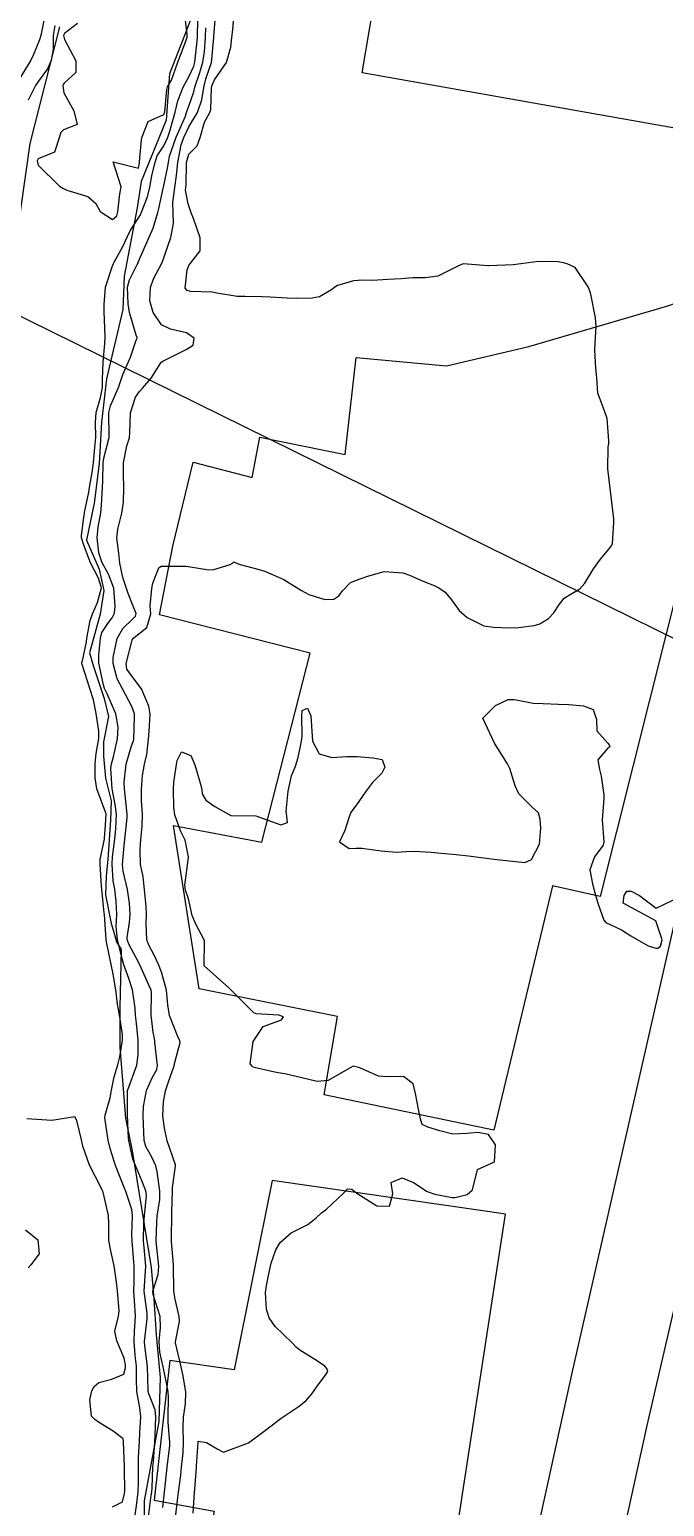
# Model space of a CAD drawing. Header units: metres. Extents: x 292545 to 299085, y 7450245 to 7463078.
# Drawn here: x 296694.6 to 296745.2, y 7460534.3 to 7460652 of the extents above; entities that cross this region are included whole.
import ezdxf

# ---------------------------------------------------------------- set-up
doc = ezdxf.new("R2010")
doc.units = ezdxf.units.M
doc.linetypes.add('CONTINUO', pattern=[0])
for name, color, linetype in [('Curvas de Nivel 1m', 11, 'Continuous'), ('Curvas de Nivel 5m', 15, 'Continuous'), ('Edificações', 30, 'Continuous'), ('Hidrografia', 140, 'Continuous'), ('TEXTO', 45, 'Continuous'), ('Vias Primárias', 230, 'Continuous')]:
    doc.layers.add(name, color=color, linetype=linetype)

msp = doc.modelspace()

# ---------------------------------------------------------------- linework, layer by layer
at = {"layer": 'Curvas de Nivel 1m', "flags": 128}
for points, elevation in [([(296695.79, 7460653.17), (296695.46, 7460651.58), (296695.44, 7460651.5), (296695.36, 7460651.22), (296694.88, 7460650.05), (296694.66, 7460649.59), (296693.62, 7460647.91)], 654), ([(296698.38, 7460652.53), (296697.36, 7460651.72), (296697.29, 7460651.63), (296697.28, 7460651.56), (296697.35, 7460651.26), (296698.24, 7460649.55), (296698.26, 7460648.61), (296697.32, 7460647.78), (296697.23, 7460647.65), (296697.21, 7460647.56), (296697.3, 7460647), (296698.09, 7460645.55), (296698.35, 7460644.47), (296697.27, 7460644.04), (296697.03, 7460643.8), (296696.98, 7460643.56), (296696.55, 7460642.26), (296695.24, 7460641.74), (296695.17, 7460641.58), (296695.24, 7460641.24), (296696.96, 7460639.56), (296697.21, 7460639.39), (296697.52, 7460639.25), (296699.2, 7460638.74), (296699.85, 7460638.18), (296700.18, 7460637.53), (296701.18, 7460636.91), (296701.51, 7460637.19), (296701.6, 7460637.51), (296701.75, 7460638.96), (296701.87, 7460639.5), (296701.24, 7460641.51), (296703.24, 7460640.99), (296703.32, 7460641.41), (296703.32, 7460641.49), (296703.49, 7460643.25), (296703.53, 7460643.49), (296704.03, 7460644.72), (296705.28, 7460645.27), (296705.35, 7460645.47), (296705.51, 7460647.27), (296705.57, 7460647.47), (296705.87, 7460648.01), (296706.38, 7460649.45), (296707.03, 7460651.12), (296707.13, 7460651.44), (296707.13, 7460651.67), (296706.92, 7460653.44)], 652), ([(296702.96, 7460533.49), (296703.09, 7460534.37), (296703.21, 7460535.49), (296703.24, 7460536.24), (296703.24, 7460537.49), (296703.26, 7460538.24), (296703.32, 7460539.49), (296703.35, 7460540.18), (296703.43, 7460541.49), (296703.35, 7460542.19), (296703.12, 7460543.49), (296703.09, 7460544.49), (296703.09, 7460545.49), (296702.99, 7460546.36), (296702.9, 7460547.49), (296702.93, 7460548.28), (296703, 7460549.49), (296702.94, 7460550.71), (296702.89, 7460551.49), (296702.9, 7460552.21), (296702.91, 7460553.49), (296702.85, 7460554.15), (296702.74, 7460555.49), (296702.73, 7460555.99), (296702.77, 7460557.49), (296702.73, 7460557.98), (296702.26, 7460559.35), (296702.2, 7460559.5), (296702.15, 7460559.62), (296701.42, 7460561.51), (296700.98, 7460562.84), (296700.82, 7460563.51), (296700.56, 7460565.29), (296700.58, 7460565.52), (296700.99, 7460566.88), (296701.1, 7460567.51), (296701.32, 7460568.57), (296701.6, 7460569.51), (296701.75, 7460570.15), (296701.97, 7460571.5), (296701.98, 7460571.94), (296701.74, 7460573.51), (296701.58, 7460574.37), (296701.43, 7460575.51), (296701.23, 7460576.76), (296701.06, 7460577.51), (296700.69, 7460579.32), (296700.67, 7460579.52), (296700.53, 7460581.51), (296700.52, 7460581.61), (296700.33, 7460583.52), (296700.31, 7460583.76), (296700.18, 7460585.52), (296700.19, 7460585.91), (296700.53, 7460587.52), (296700.54, 7460587.58), (296700.61, 7460588.62), (296700.66, 7460589.52), (296700.66, 7460589.55), (296700.62, 7460589.66), (296699.93, 7460591.53), (296699.79, 7460592.39), (296699.78, 7460593.53), (296699.86, 7460594.35), (296700.09, 7460595.53), (296700.09, 7460596.13), (296699.86, 7460597.53), (296699.65, 7460598.61), (296699.37, 7460599.53), (296698.76, 7460601.42), (296698.72, 7460601.54), (296698.72, 7460601.58), (296698.77, 7460601.73), (296699.1, 7460603.23), (296699.14, 7460603.54), (296699.4, 7460604.94), (296699.61, 7460605.53), (296699.98, 7460606.37), (296700.31, 7460607.53), (296700.07, 7460608.3), (296699.42, 7460609.53), (296698.88, 7460610.95), (296698.71, 7460611.54), (296698.7, 7460611.72), (296698.9, 7460613.14), (296698.95, 7460613.5), (296698.95, 7460613.54), (296699.28, 7460615.18), (296699.35, 7460615.54), (296699.59, 7460616.89), (296699.65, 7460617.53), (296699.77, 7460618.73), (296699.85, 7460619.53), (296699.81, 7460620.71), (296699.86, 7460621.53), (296700.21, 7460622.71), (296700.37, 7460623.52), (296700.37, 7460624.18), (296700.42, 7460625.52), (296700.56, 7460627.01), (296700.58, 7460627.52), (296700.53, 7460628.96), (296700.51, 7460629.52), (296700.5, 7460630.12), (296700.62, 7460631.52), (296701.14, 7460633.14), (296701.25, 7460633.4), (296701.3, 7460633.51), (296701.97, 7460634.69), (296702.34, 7460635.5), (296702.62, 7460636.04), (296703.18, 7460636.89), (296703.4, 7460637.27), (296703.5, 7460637.49), (296703.97, 7460638.71), (296704.16, 7460639.48), (296704.32, 7460640.38), (296704.57, 7460641.48), (296704.75, 7460641.97), (296705.26, 7460642.76), (296705.58, 7460643.47), (296705.76, 7460643.95), (296706.17, 7460645.46), (296706.38, 7460646.37), (296706.82, 7460647.45), (296707.32, 7460648.37), (296707.65, 7460649.12), (296707.73, 7460649.44), (296707.91, 7460650.87), (296707.95, 7460651.43), (296707.97, 7460652.84)], 653), ([(296706.2, 7460533.45), (296706.38, 7460535.04), (296706.43, 7460535.45), (296706.62, 7460536.82), (296706.69, 7460537.44), (296706.82, 7460538.63), (296706.85, 7460539.44), (296706.81, 7460540.68), (296706.85, 7460541.44), (296707, 7460542.51), (296707.02, 7460543.44), (296706.81, 7460544.73), (296706.65, 7460545.44), (296706.2, 7460547.37), (296706.19, 7460547.45), (296706.52, 7460549.07), (296706.49, 7460549.45), (296706.16, 7460550.84), (296706.07, 7460551.45), (296706.06, 7460551.57), (296706.05, 7460553.45), (296706.04, 7460553.61), (296705.88, 7460555.45), (296705.87, 7460555.8), (296705.9, 7460557.45), (296705.91, 7460557.78), (296705.96, 7460559.45), (296705.97, 7460559.75), (296706.2, 7460561.45), (296706.19, 7460561.55), (296705.54, 7460563.46), (296705.31, 7460564.47), (296705.2, 7460565.46), (296705.23, 7460566.58), (296705.4, 7460567.46), (296705.65, 7460568.17), (296706.09, 7460569.45), (296706.14, 7460569.7), (296706.4, 7460570.73), (296706.58, 7460571.27), (296706.54, 7460571.45), (296706.41, 7460571.71), (296705.71, 7460573.46), (296705.6, 7460574.3), (296705.48, 7460575.46), (296705.1, 7460576.84), (296704.87, 7460577.47), (296704.49, 7460578.27), (296704.07, 7460579.05), (296703.91, 7460579.48), (296703.85, 7460580.82), (296703.89, 7460581.48), (296703.85, 7460582.16), (296703.73, 7460583.48), (296703.61, 7460584.53), (296703.41, 7460585.48), (296703.38, 7460586.69), (296703.44, 7460587.48), (296703.55, 7460588.54), (296703.56, 7460589.48), (296703.49, 7460590.62), (296703.49, 7460591.48), (296703.56, 7460592.58), (296703.72, 7460593.48), (296703.91, 7460594.25), (296704.05, 7460595.48), (296704.1, 7460596.08), (296704.19, 7460597.48), (296704.08, 7460598.12), (296703.48, 7460599.48), (296702.75, 7460600.48), (296702.33, 7460601.07), (296702.27, 7460601.5), (296702.77, 7460603.48), (296703.91, 7460604.37), (296704.22, 7460605.48), (296704.19, 7460606.1), (296704.3, 7460607.48), (296704.4, 7460607.91), (296704.86, 7460609.14), (296705.05, 7460609.28), (296706.86, 7460609.28), (296707.05, 7460609.26), (296708.86, 7460608.98), (296709.27, 7460609), (296710.56, 7460609.4), (296710.75, 7460609.52), (296710.86, 7460609.61), (296711.01, 7460609.54), (296711.36, 7460609.39), (296712.86, 7460609), (296713.38, 7460608.84), (296714.85, 7460608.2), (296716.25, 7460607.34), (296716.83, 7460607.01), (296718.12, 7460606.6), (296718.83, 7460606.63), (296719.22, 7460606.9), (296719.51, 7460607.29), (296720.16, 7460607.97), (296720.84, 7460608.22), (296721.62, 7460608.5), (296722.85, 7460608.85), (296724.34, 7460608.73), (296724.85, 7460608.55), (296726.01, 7460608.05), (296726.84, 7460607.72), (296727.19, 7460607.55), (296727.71, 7460607.2), (296728.22, 7460606.58), (296728.82, 7460605.74), (296729.45, 7460605.17), (296730.8, 7460604.51), (296731.55, 7460604.4), (296732.8, 7460604.36), (296733.55, 7460604.38), (296734.8, 7460604.55), (296735.25, 7460604.66), (296735.94, 7460605.1), (296736.37, 7460605.54), (296736.82, 7460606.24), (296737.2, 7460606.72), (296737.81, 7460607.08), (296738.45, 7460607.46), (296738.84, 7460607.91), (296739.55, 7460609.06), (296740.1, 7460609.82), (296740.88, 7460610.79), (296740.99, 7460610.93), (296741.05, 7460611.04), (296741.16, 7460612.78), (296741.15, 7460613.04), (296740.92, 7460615.04), (296740.69, 7460617.04), (296740.7, 7460618.78), (296740.75, 7460619.04), (296740.77, 7460619.25), (296740.62, 7460621.04), (296740.41, 7460621.65), (296739.88, 7460623.05), (296739.8, 7460624.29), (296739.72, 7460625.05), (296739.64, 7460626.48), (296739.68, 7460627.05), (296739.75, 7460628.38), (296739.7, 7460629.05), (296739.35, 7460630.82), (296739.29, 7460631.06), (296739.12, 7460631.54), (296738.07, 7460633.08), (296737.44, 7460633.38), (296737.15, 7460633.45), (296736.72, 7460633.52), (296735.15, 7460633.56), (296734.75, 7460633.51), (296733.14, 7460633.3), (296731.18, 7460633.2), (296731.14, 7460633.2), (296731.1, 7460633.21), (296729.14, 7460633.37), (296728.72, 7460633.19), (296727.13, 7460632.38), (296726.1, 7460632.25), (296725.13, 7460632.26), (296724.19, 7460632.18), (296723.13, 7460632.11), (296721.91, 7460632.05), (296721.13, 7460632.06), (296720.4, 7460632.01), (296719.13, 7460631.63), (296718.9, 7460631.52), (296718.65, 7460631.3), (296717.69, 7460630.74), (296717.11, 7460630.64), (296715.84, 7460630.61), (296715.11, 7460630.64), (296713.76, 7460630.72), (296713.11, 7460630.74), (296711.75, 7460630.76), (296711.11, 7460630.77), (296709.49, 7460631.04), (296709.12, 7460631.1), (296707.4, 7460631.16), (296707.12, 7460631.23), (296706.96, 7460631.44), (296707.14, 7460632.9), (296707.28, 7460633.3), (296707.43, 7460633.44), (296708.18, 7460634.4), (296708.17, 7460635.43), (296707.63, 7460636.99), (296707.44, 7460637.44), (296707.2, 7460638.15), (296707.01, 7460639.25), (296707.03, 7460639.44), (296707.04, 7460639.62), (296707.08, 7460641.44), (296707.25, 7460642.12), (296707.93, 7460642.76), (296708.17, 7460643.43), (296708.52, 7460644.67), (296708.95, 7460645.42), (296709.03, 7460645.68), (296709.08, 7460647.42), (296709.12, 7460647.62), (296709.32, 7460648.03), (296710.26, 7460649.41), (296710.6, 7460650.65), (296710.69, 7460651.4), (296710.76, 7460652.01), (296710.88, 7460653.4)], 656), ([(296696.57, 7460652.36), (296696.45, 7460651.57), (296696.44, 7460650.48), (296696.28, 7460649.57), (296695.98, 7460648.92), (296695.32, 7460648.02), (296695.03, 7460647.58), (296694.46, 7460646.42)], 653), ([(296704.05, 7460533.48), (296704.26, 7460535.19), (296704.3, 7460535.48), (296704.33, 7460535.81), (296704.4, 7460537.47), (296704.44, 7460537.9), (296704.55, 7460539.47), (296704.57, 7460540.01), (296704.64, 7460541.47), (296704.59, 7460542.01), (296704.07, 7460543.31), (296704.01, 7460543.48), (296704.01, 7460543.55), (296703.96, 7460545.47), (296703.75, 7460547.11), (296703.74, 7460547.48), (296703.93, 7460549.27), (296703.95, 7460549.47), (296703.93, 7460549.69), (296703.71, 7460551.48), (296703.81, 7460553.1), (296703.83, 7460553.48), (296703.69, 7460554.96), (296703.66, 7460555.48), (296703.68, 7460556.92), (296703.72, 7460557.48), (296703.88, 7460559.1), (296703.84, 7460559.48), (296703.53, 7460560.22), (296703, 7460561.49), (296702.81, 7460562), (296702.47, 7460563.5), (296702.46, 7460563.64), (296702.38, 7460565.5), (296702.37, 7460567.49), (296702.39, 7460567.52), (296703.12, 7460569.49), (296703.23, 7460570.32), (296703.21, 7460571.49), (296703.08, 7460572.83), (296703.01, 7460573.49), (296702.98, 7460574.03), (296702.77, 7460575.5), (296702.47, 7460576.4), (296702.08, 7460577.5), (296701.92, 7460578.08), (296701.57, 7460579.51), (296701.48, 7460580.54), (296701.51, 7460581.51), (296701.48, 7460582.57), (296701.35, 7460583.51), (296701.24, 7460584.19), (296701.15, 7460585.51), (296701.18, 7460586.11), (296701.36, 7460587.51), (296701.44, 7460588.34), (296701.49, 7460589.51), (296701.39, 7460590.27), (296701.15, 7460591.51), (296701.05, 7460593.13), (296701.1, 7460593.51), (296701.25, 7460594.08), (296701.58, 7460595.51), (296701.64, 7460596.44), (296701.43, 7460597.51), (296700.74, 7460599.1), (296700.55, 7460599.52), (296700.45, 7460599.82), (296700.09, 7460601.53), (296700.09, 7460602.21), (296700.21, 7460603.53), (296700.32, 7460603.99), (296700.8, 7460604.71), (296701.16, 7460605.16), (296701.34, 7460605.51), (296701.38, 7460606.07), (296701.29, 7460607.51), (296700.85, 7460608.63), (296700.35, 7460609.53), (296700.08, 7460610.32), (296699.96, 7460611.53), (296700.03, 7460612.39), (296700.24, 7460613.53), (296700.31, 7460614.13), (296700.37, 7460615.53), (296700.4, 7460616.07), (296700.44, 7460617.53), (296700.5, 7460617.98), (296700.91, 7460619.52), (296700.92, 7460619.58), (296700.87, 7460621.52), (296701.01, 7460622.05), (296701.66, 7460623.5), (296702, 7460624.54), (296702.42, 7460625.5), (296702.61, 7460625.94), (296703.07, 7460627.27), (296703.13, 7460627.43), (296703.13, 7460627.49), (296703.07, 7460627.69), (296702.54, 7460629.5), (296702.42, 7460630.18), (296702.37, 7460631.5), (296702.52, 7460632.1), (296703.14, 7460633.31), (296703.21, 7460633.43), (296703.23, 7460633.49), (296703.8, 7460634.84), (296704.1, 7460635.48), (296704.43, 7460636.22), (296704.8, 7460637.47), (296704.87, 7460637.79), (296705.21, 7460639.36), (296705.23, 7460639.47), (296705.58, 7460641.12), (296705.63, 7460641.46), (296705.73, 7460641.95), (296706.26, 7460643.46), (296706.99, 7460645.15), (296707.09, 7460645.44), (296707.13, 7460645.6), (296707.29, 7460646.02), (296707.65, 7460647.09), (296707.75, 7460647.44), (296708.13, 7460648.62), (296708.38, 7460649.43), (296708.51, 7460650.26), (296708.59, 7460651.43), (296708.62, 7460652.17)], 654), ([(296707.6, 7460533.79), (296707.71, 7460535.43), (296707.73, 7460535.69), (296707.87, 7460537.43), (296707.88, 7460537.56), (296708, 7460539.43), (296708, 7460539.45), (296708.02, 7460539.53), (296708.66, 7460539.42), (296709.52, 7460538.91), (296710.02, 7460538.64), (296712.02, 7460539.38), (296713.16, 7460540.24), (296714.05, 7460540.91), (296714.3, 7460541.11), (296714.64, 7460541.35), (296716.06, 7460542.31), (296716.63, 7460542.76), (296717.09, 7460543.32), (296717.49, 7460543.9), (296718.09, 7460544.68), (296718.34, 7460545.07), (296718.27, 7460545.31), (296718.1, 7460545.49), (296717.52, 7460545.9), (296716.12, 7460546.79), (296715.82, 7460547.03), (296715.53, 7460547.34), (296714.8, 7460548.02), (296714.14, 7460548.66), (296713.67, 7460549.36), (296713.47, 7460550.05), (296713.39, 7460551.37), (296713.48, 7460552.06), (296713.76, 7460553.36), (296713.84, 7460553.72), (296714.21, 7460554.78), (296714.55, 7460555.36), (296715.43, 7460556.13), (296716.23, 7460556.52), (296716.76, 7460556.8), (296717.43, 7460557.32), (296717.84, 7460557.72), (296718.25, 7460558.02), (296719.6, 7460559.29), (296719.91, 7460559.65), (296720.27, 7460559.6), (296720.65, 7460559.28), (296722.25, 7460558.27), (296723.26, 7460558.25), (296723.53, 7460559.25), (296723.4, 7460560.13), (296724.28, 7460560.52), (296725.19, 7460560.14), (296726.27, 7460559.43), (296726.88, 7460559.2), (296728.26, 7460558.95), (296728.5, 7460558.95), (296729.46, 7460559.18), (296729.89, 7460559.55), (296730.28, 7460561.17), (296731.64, 7460561.8), (296731.72, 7460563.15), (296731.15, 7460563.98), (296730.32, 7460564.14), (296729.44, 7460564.06), (296728.32, 7460563.99), (296727.27, 7460564.25), (296726.33, 7460564.55), (296725.88, 7460564.77), (296725.73, 7460565.22), (296725.58, 7460565.99), (296725.35, 7460567.23), (296725.15, 7460568), (296724.38, 7460568.6), (296723.07, 7460568.56), (296722.38, 7460568.61), (296720.9, 7460569.27), (296720.38, 7460569.41), (296720.14, 7460569.28), (296718.37, 7460568.28), (296717.51, 7460568.19), (296716.37, 7460568.45), (296714.91, 7460568.81), (296714.38, 7460568.89), (296713.98, 7460568.95), (296712.38, 7460569.34), (296712.33, 7460569.38), (296712.16, 7460569.61), (296712.4, 7460571.38), (296713.2, 7460572.58), (296714.43, 7460573.03), (296714.65, 7460573.12), (296714.81, 7460573.35), (296714.43, 7460573.48), (296712.63, 7460573.58), (296712.44, 7460573.67), (296710.71, 7460575.4), (296710.46, 7460575.66), (296708.48, 7460577.42), (296708.5, 7460579.42), (296707.81, 7460580.73), (296707.54, 7460581.43), (296707.23, 7460582.75), (296707.01, 7460583.44), (296706.95, 7460583.84), (296707.15, 7460585.44), (296707.23, 7460586.09), (296706.98, 7460587.44), (296706.6, 7460588.17), (296706.14, 7460589.45), (296706.07, 7460590.02), (296706.03, 7460591.46), (296706.06, 7460592.05), (296706.27, 7460593.45), (296706.34, 7460593.79), (296706.68, 7460594.48), (296707.42, 7460594.18), (296707.73, 7460593.43), (296708.19, 7460591.88), (296708.29, 7460591.43), (296708.33, 7460591.12), (296708.63, 7460590.62), (296709.33, 7460590.11), (296710.62, 7460589.4), (296712.62, 7460589.38), (296714.61, 7460588.64), (296715.12, 7460588.84), (296715.07, 7460589.35), (296715.03, 7460589.75), (296715.18, 7460591.34), (296715.46, 7460592.55), (296715.77, 7460593.34), (296715.99, 7460594.03), (296716.26, 7460595.33), (296716.31, 7460595.72), (296716.27, 7460597.33), (296716.29, 7460597.76), (296716.72, 7460597.95), (296716.99, 7460597.33), (296717.1, 7460595.72), (296717.12, 7460595.32), (296717.66, 7460594.3), (296718.68, 7460594.02), (296719.86, 7460594.1), (296720.68, 7460594.1), (296721.95, 7460593.99), (296722.67, 7460593.87), (296722.89, 7460593.26), (296722.66, 7460592.77), (296721.9, 7460592.02), (296721.34, 7460591.27), (296720.63, 7460590.24), (296720.22, 7460589.69), (296720.04, 7460589.29), (296719.7, 7460588.19), (296719.29, 7460587.3), (296720.05, 7460586.76), (296720.59, 7460586.78), (296721.06, 7460586.8), (296722.59, 7460586.59), (296723.81, 7460586.46), (296724.59, 7460586.53), (296725.24, 7460586.56), (296726.59, 7460586.48), (296727.39, 7460586.4), (296728.58, 7460586.28), (296729.58, 7460586.18), (296730.58, 7460586.06), (296731.83, 7460585.9), (296732.58, 7460585.81), (296734.05, 7460585.65), (296734.58, 7460585.9), (296735.23, 7460587.11), (296735.34, 7460588.38), (296735.28, 7460589.11), (296735.14, 7460589.62), (296734.63, 7460590.08), (296733.59, 7460591.13), (296733.28, 7460591.76), (296732.87, 7460593.14), (296732.67, 7460593.52), (296731.64, 7460595.15), (296730.71, 7460597.16), (296731.71, 7460598.17), (296732.74, 7460598.64), (296733.23, 7460598.64), (296734.73, 7460598.36), (296735.53, 7460598.31), (296736.73, 7460598.28), (296737.58, 7460598.23), (296738.73, 7460598.13), (296739.51, 7460597.85), (296739.78, 7460597.05), (296739.8, 7460596.15), (296740.69, 7460595.15), (296740.79, 7460595.04), (296740.85, 7460594.88), (296740.69, 7460594.75), (296739.89, 7460593.84), (296740.01, 7460593.05), (296740.15, 7460592.54), (296740.36, 7460591.04), (296740.36, 7460590.76), (296740.23, 7460589.05), (296740.35, 7460587.29), (296740.3, 7460587.04), (296739.62, 7460586.09), (296739.24, 7460585.06), (296739.47, 7460583.96), (296739.7, 7460583.05), (296739.89, 7460582.4), (296740.37, 7460581.05), (296740.52, 7460580.87), (296741.77, 7460580.28), (296742.51, 7460579.8), (296743.91, 7460579.01), (296744.5, 7460578.82), (296744.68, 7460578.82), (296744.87, 7460578.99), (296745.01, 7460579.49), (296744.52, 7460581), (296742.53, 7460582.07), (296741.91, 7460582.4), (296741.99, 7460583.03), (296742.2, 7460583.37), (296742.55, 7460583.37), (296743.2, 7460583.01), (296744.53, 7460582), (296746.54, 7460582.97)], 657), ([(296701.17, 7460534.3), (296701.97, 7460534.7), (296702.14, 7460535.34), (296702.15, 7460535.5), (296702.12, 7460537.38), (296702.12, 7460537.5), (296702.06, 7460539.47), (296702.06, 7460539.5), (296702.03, 7460539.7), (296701.22, 7460540.33), (296700.05, 7460541.04), (296699.76, 7460541.24), (296699.51, 7460541.53), (296699.36, 7460542.82), (296699.54, 7460543.53), (296699.72, 7460543.89), (296700.08, 7460544.19), (296701.13, 7460544.46), (296702.09, 7460544.86), (296702.22, 7460545.38), (296702.22, 7460545.5), (296702.21, 7460545.61), (296702.11, 7460546.13), (296701.53, 7460547.51), (296701.35, 7460548.29), (296701.66, 7460549.5), (296701.72, 7460549.93), (296701.57, 7460551.51), (296701.49, 7460552.19), (296701.31, 7460553.51), (296701.03, 7460554.69), (296700.88, 7460555.51), (296700.89, 7460556.86), (296700.85, 7460557.51), (296700.42, 7460559.36), (296700.36, 7460559.52), (296700.27, 7460559.73), (296699.33, 7460561.53), (296698.81, 7460563.03), (296698.69, 7460563.54), (296698.33, 7460565.08), (296698.16, 7460565.37), (296696.33, 7460565.09), (296694.74, 7460565.18), (296694.33, 7460565.22)], 652), ([(296694.23, 7460556.36), (296695.22, 7460555.58), (296695.32, 7460554.46), (296694.65, 7460553.59), (296694.44, 7460553.34)], 652)]:
    msp.add_lwpolyline(points, dxfattribs=dict(at, elevation=elevation))
at = {"layer": 'Curvas de Nivel 5m', "elevation": 655, "flags": 128}
msp.add_lwpolyline([(296705.18, 7460534.25), (296705.32, 7460535.46), (296705.48, 7460536.94), (296705.54, 7460537.46), (296705.74, 7460539.18), (296705.75, 7460539.45), (296705.61, 7460541.02), (296705.61, 7460541.46), (296705.65, 7460543.04), (296705.61, 7460543.46), (296705.51, 7460544.03), (296705.22, 7460545.46), (296704.96, 7460546.61), (296704.89, 7460547.46), (296705.01, 7460548.59), (296704.97, 7460549.46), (296704.42, 7460551.22), (296704.4, 7460551.47), (296704.83, 7460552.82), (296704.87, 7460553.46), (296704.71, 7460554.97), (296704.67, 7460555.47), (296704.71, 7460556.99), (296704.75, 7460557.46), (296704.94, 7460558.78), (296704.94, 7460559.46), (296704.73, 7460561.02), (296704.64, 7460561.47), (296704.3, 7460562.16), (296703.83, 7460563), (296703.71, 7460563.48), (296703.64, 7460564.79), (296703.62, 7460565.48), (296703.64, 7460566.19), (296703.9, 7460567.48), (296704.37, 7460568.55), (296704.7, 7460569.15), (296704.76, 7460569.47), (296704.56, 7460571.31), (296704.54, 7460571.47), (296704.41, 7460572.12), (296704.26, 7460573.47), (296704.28, 7460575.3), (296704.25, 7460575.47), (296704.1, 7460575.83), (296703.35, 7460577.49), (296703.05, 7460578.06), (296702.5, 7460579.08), (296702.35, 7460579.5), (296702.34, 7460579.67), (296702.52, 7460580.87), (296702.58, 7460581.5), (296702.54, 7460582.42), (296702.36, 7460583.5), (296702.03, 7460584.96), (296701.98, 7460585.5), (296702.1, 7460587.01), (296702.15, 7460587.5), (296702.34, 7460589.22), (296702.35, 7460589.49), (296702.19, 7460591.05), (296702.13, 7460591.5), (296702.1, 7460592.05), (296702.27, 7460593.5), (296702.69, 7460594.94), (296702.84, 7460595.34), (296702.87, 7460595.49), (296702.94, 7460597.25), (296702.92, 7460597.49), (296702.72, 7460598.07), (296701.96, 7460599.5), (296701.54, 7460600.3), (296701.24, 7460601.51), (296701.24, 7460601.99), (296701.56, 7460603.51), (296702, 7460604.3), (296702.81, 7460605.07), (296703.02, 7460605.28), (296703.05, 7460605.49), (296702.82, 7460606.09), (296702.42, 7460607.09), (296702.28, 7460607.5), (296701.99, 7460608.36), (296701.76, 7460609.51), (296701.68, 7460610.31), (296701.51, 7460611.51), (296701.61, 7460612.23), (296701.93, 7460613.5), (296702.04, 7460614.38), (296702.08, 7460615.5), (296702.06, 7460616.62), (296702.06, 7460617.5), (296702.33, 7460618.86), (296702.52, 7460619.5), (296702.56, 7460619.92), (296702.61, 7460621.5), (296703.02, 7460622.74), (296703.32, 7460623.18), (296703.6, 7460623.48), (296704.27, 7460624.25), (296705.03, 7460625.47), (296705.03, 7460625.49), (296705.05, 7460625.52), (296705.2, 7460625.61), (296707.06, 7460626.54), (296707.61, 7460626.89), (296707.69, 7460627.43), (296707.08, 7460627.87), (296705.79, 7460628.17), (296705.08, 7460628.5), (296704.41, 7460629.48), (296704.16, 7460630.43), (296704.2, 7460631.48), (296704.44, 7460632.16), (296705.14, 7460633.47), (296705.83, 7460635.46), (296706.05, 7460636.59), (296706.02, 7460637.46), (296705.99, 7460638.25), (296706.15, 7460639.46), (296706.27, 7460640.41), (296706.38, 7460641.45), (296706.65, 7460642.84), (296706.86, 7460643.45), (296707.27, 7460644.28), (296707.95, 7460645.43), (296708.3, 7460646.43), (296708.45, 7460647.43), (296708.62, 7460648.12), (296709.06, 7460649.42), (296709.11, 7460649.65), (296709.25, 7460651.42), (296709.25, 7460651.52), (296709.37, 7460652.77)], dxfattribs=at)
at = {"layer": 'Edificações'}
for points in [[(296732.52, 7460667.36), (296715.59, 7460670.1), (296721.06, 7460686.91), (296725.81, 7460685.97), (296724.1, 7460677.08), (296752.25, 7460671.77), (296747.67, 7460643.88), (296721.09, 7460648.58), (296723.66, 7460663.85), (296731.87, 7460662.61)], [(296751.81, 7460629.68), (296740.06, 7460582.94), (296736.26, 7460583.79), (296731.59, 7460564.32), (296718.06, 7460567.13), (296719.12, 7460573.37), (296708.09, 7460575.57), (296706.05, 7460588.61), (296713.09, 7460587.27), (296716.94, 7460602.34), (296704.93, 7460605.4), (296706, 7460610.86), (296707.62, 7460617.56), (296712.32, 7460616.33), (296712.92, 7460619.55), (296719.73, 7460618.17), (296720.6, 7460625.91), (296727.81, 7460625.23), (296734.38, 7460626.77), (296745.46, 7460630.02), (296749.23, 7460631.33)], [(296731.07, 7460557.83), (296713.92, 7460560.29), (296710.88, 7460545.2), (296705.75, 7460545.95), (296704.5, 7460534.83), (296709.28, 7460533.94), (296707.8, 7460525.18), (296712.4, 7460524.42), (296712.13, 7460521.7), (296724.37, 7460519.52), (296726.6, 7460531.93), (296728.52, 7460531.66), (296732.52, 7460557.61)]]:
    msp.add_lwpolyline(points, close=True, dxfattribs=at)
at = {"layer": 'Hidrografia'}
for points in [[(296707.83, 7460653.94), (296706.92, 7460651.56), (296705.73, 7460648.5), (296705.45, 7460644.82), (296703.47, 7460639.92), (296703.13, 7460637.82), (296702.1, 7460632.39), (296701.99, 7460629.72), (296700.69, 7460624.2), (296700.29, 7460620.74), (296700.12, 7460617.46), (296699.72, 7460614.29), (296699.09, 7460611.35), (296700.11, 7460609.02), (296700.49, 7460607.34), (296700.2, 7460605.43), (296699.34, 7460602.36), (296699.65, 7460601.28), (296700.51, 7460598.71), (296700.86, 7460597.29), (296700.47, 7460595.28), (296700.47, 7460594.13), (296700.62, 7460592.36), (296701.06, 7460590.57), (296701.02, 7460589.02), (296700.8, 7460585.9), (296700.66, 7460584.59), (296700.62, 7460583.06), (296701.06, 7460580.78), (296701.34, 7460579.9), (296701.49, 7460579.32), (296701.86, 7460578.71), (296701.75, 7460574.1), (296701.75, 7460570.94), (296702.2, 7460565.27), (296702.75, 7460562.66), (296704.26, 7460553.37), (296704.48, 7460550.87), (296704.65, 7460547.99), (296704.98, 7460544.6), (296704.87, 7460541.1), (296703.7, 7460534.78), (296703.7, 7460531.34)], [(296696.94, 7460652.26), (296694.57, 7460642.96), (296692.32, 7460626.98), (296690.59, 7460618.01), (296691.5, 7460613.04), (296692.08, 7460601.68), (296689.85, 7460583.26), (296689.76, 7460578.4), (296690.26, 7460574.94), (296691.25, 7460567.2), (296691, 7460560.62), (296689.93, 7460552.07), (296690.59, 7460546.56), (296691.33, 7460540.79), (296692.65, 7460534.95), (296693.14, 7460531.33), (296694.63, 7460516.72), (296694.87, 7460511.95), (296693.39, 7460506.02), (296693.01, 7460499.93), (296693.87, 7460486.13), (296693.22, 7460472.12), (296691.06, 7460457.24), (296685.67, 7460431.88)]]:
    msp.add_lwpolyline(points, dxfattribs=at)
at = {"layer": 'TEXTO', "linetype": 'CONTINUO'}
msp.add_polyline3d([(296752.18, 7460600.43, 0), (296688.61, 7460631.75, 0)], dxfattribs=at)
at = {"layer": 'Vias Primárias'}
msp.add_lwpolyline([(296764.79, 7460676.03), (296761.36, 7460651.22), (296757.88, 7460633.01), (296752.8, 7460609.19), (296746.88, 7460584.76), (296742.19, 7460564.22), (296737.83, 7460545.09), (296733.37, 7460524.74), (296729.05, 7460502.55), (296726.38, 7460482.44), (296723.86, 7460460.03), (296721.46, 7460433.37), (296720.39, 7460410.78), (296720.08, 7460385.99), (296719.66, 7460342.47), (296719.49, 7460324.56), (296719.44, 7460313), (296719.39, 7460297.9)], dxfattribs=at)
at = {"layer": 'Vias Primárias', "elevation": 660.09}
msp.add_lwpolyline([(296727.59, 7460422.4), (296728.47, 7460435.8), (296729.94, 7460453.37), (296732.09, 7460473.7), (296734.52, 7460493.7), (296737.75, 7460512.16), (296740.06, 7460523.71), (296743.81, 7460540.77), (296747.47, 7460556.48), (296751.86, 7460576.49), (296755.92, 7460593.17), (296760.59, 7460608.25), (296767.96, 7460631.74), (296772.01, 7460644.4), (296771.78, 7460635.44), (296770.4, 7460614.55), (296768.28, 7460592.96), (296761.66, 7460553.04), (296756.5, 7460528), (296753.12, 7460503.24), (296749.15, 7460470.6), (296746.96, 7460441.59), (296745.41, 7460418.72)], dxfattribs=at)

doc.saveas('drawing.dxf')
